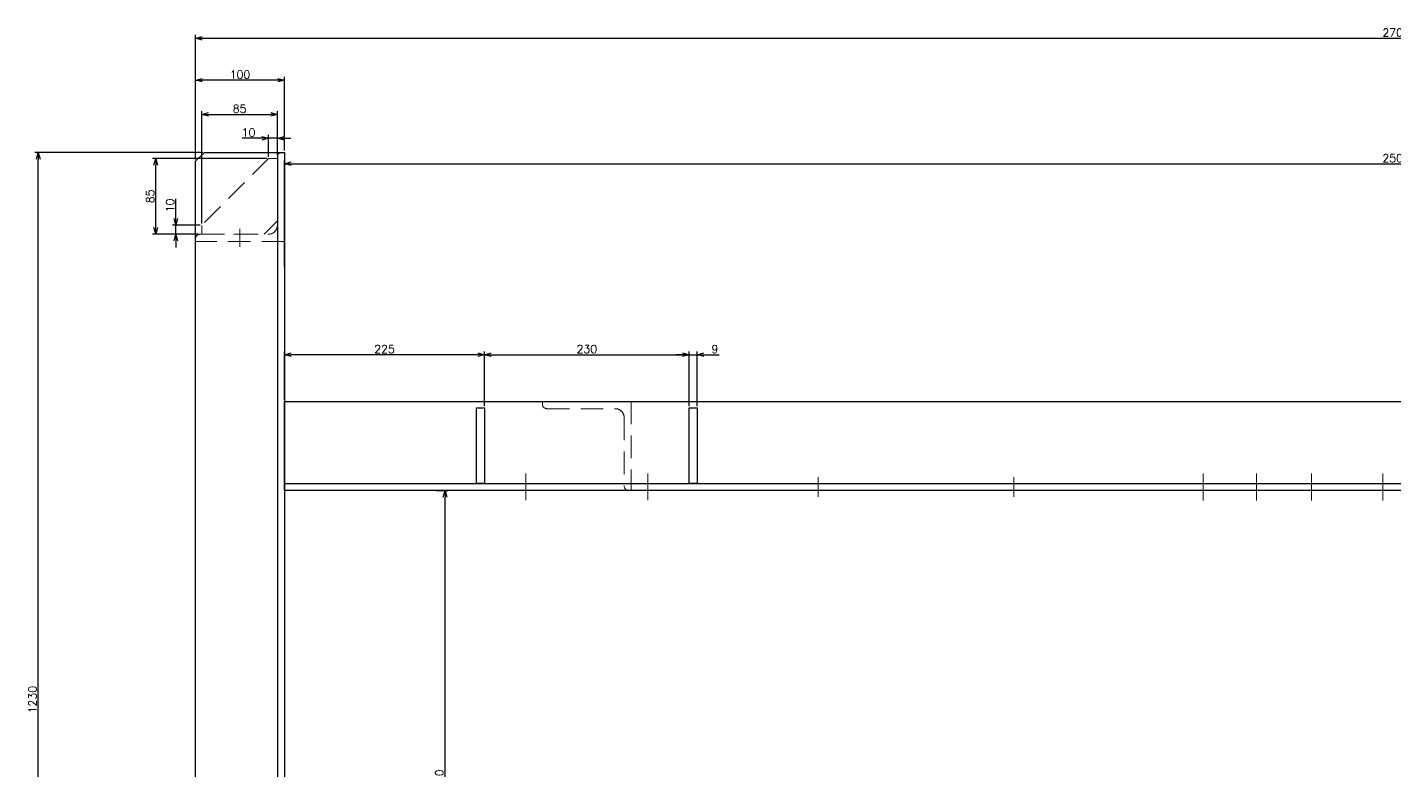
# Model space of a CAD drawing. Header units: millimetres. Extents: x -8731 to 85711, y -14522 to 31379.
# Drawn here: x -4852 to -3314, y -11691 to -10855 of the extents above; entities that cross this region are included whole.
import ezdxf

# ---------------------------------------------------------------- set-up
doc = ezdxf.new("R2010")
doc.units = ezdxf.units.MM
doc.header["$LTSCALE"] = 4
doc.header["$PDMODE"] = 99
doc.header["$PDSIZE"] = 1
doc.linetypes.add('CENTER2', pattern=[28.575, 19.05, -3.175, 3.175, -3.175])
doc.linetypes.add('HIDDEN', pattern=[9.525, 6.35, -3.175])
for name, color, linetype, lineweight in [('04_HIDDEN', 2, 'HIDDEN', 13), ('05_CENTER', 4, 'CENTER2', 13), ('08_DIM', 3, 'Continuous', 13)]:
    doc.layers.add(name, color=color, linetype=linetype, lineweight=lineweight)
doc.styles.add('KSS_TXT', font='txt.shx', dxfattribs={"bigfont": 'extfont2.shx'})
doc.dimstyles.new('KSS_DIM', dxfattribs={"dimscale": 3, "dimtxt": 3, "dimasz": 2.5, "dimexe": 1.25, "dimexo": 0.625, "dimtad": 1, "dimdsep": 46, "dimtxsty": 'KSS_TXT', "dimblk": 'OPEN30', "dimcen": 0, "dimazin": 2, "dimtfac": 0.75, "dimtmove": 0, "dimatfit": 3, "dimldrblk": 'OPEN30', "dimfxl": 1, "dimtolj": 1, "dimarcsym": 0})

# ---------------------------------------------------------------- blocks, each defined once
blk = doc.blocks.new('_Open30')
at = {"color": 0, "linetype": 'ByBlock', "lineweight": -2}
for p, q in [((-1, 0.27), (0, 0)), ((0, 0), (-1, -0.27)), ((0, 0), (-1, 0))]:
    blk.add_line(p, q, dxfattribs=at)
blk = doc.blocks.new('*D813')
at = {"layer": '08_DIM', "color": 0, "lineweight": -2, "transparency": 16777216}
for p, q in [((-4562.7, -11274), (-4562.7, -11219.6)), ((-4345.2, -11223.3), (-4555.2, -11223.3)), ((-4337.7, -11281), (-4337.7, -11219.6))]:
    blk.add_line(p, q, dxfattribs=at)
at = {"layer": 'Defpoints', "color": 0, "transparency": 16777216}
for p in [(-4562.7, -11223.3), (-4562.7, -11275.9), (-4337.7, -11282.9)]:
    blk.add_point(p, dxfattribs=at)
at = {"layer": '08_DIM', "color": 0, "lineweight": -2, "transparency": 16777216, "xscale": 7.5, "yscale": 7.5, "zscale": 7.5, "rotation": 180}
blk.add_blockref('_Open30', (-4562.7, -11223.3), dxfattribs=at)
at = {"layer": '08_DIM', "color": 0, "lineweight": -2, "transparency": 16777216, "xscale": 7.5, "yscale": 7.5, "zscale": 7.5}
blk.add_blockref('_Open30', (-4337.7, -11223.3), dxfattribs=at)
at = {"layer": '08_DIM', "color": 0, "transparency": 16777216, "insert": (-4450.2, -11217), "char_height": 9, "attachment_point": 5, "style": 'KSS_TXT'}
blk.add_mtext('\\A1;225', dxfattribs=at)
blk = doc.blocks.new('*D814')
at = {"layer": '08_DIM', "color": 0, "lineweight": -2, "transparency": 16777216}
for p, q in [((-4115.2, -11223.3), (-4122.7, -11223.3)), ((-4107.7, -11281), (-4107.7, -11219.6)), ((-4107.7, -11223.3), (-4098.7, -11223.3)), ((-4098.7, -11281), (-4098.7, -11219.6)), ((-4091.2, -11223.3), (-4074, -11223.3))]:
    blk.add_line(p, q, dxfattribs=at)
at = {"layer": 'Defpoints', "color": 0, "transparency": 16777216}
for p in [(-4098.7, -11223.3), (-4107.7, -11282.9), (-4098.7, -11282.9)]:
    blk.add_point(p, dxfattribs=at)
at = {"layer": '08_DIM', "color": 0, "lineweight": -2, "transparency": 16777216, "xscale": 7.5, "yscale": 7.5, "zscale": 7.5}
blk.add_blockref('_Open30', (-4107.7, -11223.3), dxfattribs=at)
at = {"layer": '08_DIM', "color": 0, "lineweight": -2, "transparency": 16777216, "xscale": 7.5, "yscale": 7.5, "zscale": 7.5, "rotation": 180}
blk.add_blockref('_Open30', (-4098.7, -11223.3), dxfattribs=at)
at = {"layer": '08_DIM', "color": 0, "transparency": 16777216, "insert": (-4078.9, -11217), "char_height": 9, "attachment_point": 5, "style": 'KSS_TXT'}
blk.add_mtext('\\A1;9', dxfattribs=at)
blk = doc.blocks.new('*D815')
at = {"layer": '08_DIM', "color": 0, "lineweight": -2, "transparency": 16777216}
for p, q in [((-4337.7, -11281), (-4337.7, -11219.6)), ((-4330.2, -11223.3), (-4115.2, -11223.3)), ((-4107.7, -11281), (-4107.7, -11219.6))]:
    blk.add_line(p, q, dxfattribs=at)
at = {"layer": 'Defpoints', "color": 0, "transparency": 16777216}
for p in [(-4107.7, -11223.3), (-4337.7, -11282.9), (-4107.7, -11282.9)]:
    blk.add_point(p, dxfattribs=at)
at = {"layer": '08_DIM', "color": 0, "lineweight": -2, "transparency": 16777216, "xscale": 7.5, "yscale": 7.5, "zscale": 7.5, "rotation": 180}
blk.add_blockref('_Open30', (-4337.7, -11223.3), dxfattribs=at)
at = {"layer": '08_DIM', "color": 0, "lineweight": -2, "transparency": 16777216, "xscale": 7.5, "yscale": 7.5, "zscale": 7.5}
blk.add_blockref('_Open30', (-4107.7, -11223.3), dxfattribs=at)
at = {"layer": '08_DIM', "color": 0, "transparency": 16777216, "insert": (-4222.7, -11217), "char_height": 9, "attachment_point": 5, "style": 'KSS_TXT'}
blk.add_mtext('\\A1;230', dxfattribs=at)
blk = doc.blocks.new('*D1062')
at = {"layer": '08_DIM', "color": 0, "lineweight": -2, "transparency": 16777216}
for p, q in [((-4580.7, -11001), (-4580.7, -10976.2)), ((-4570.7, -10999), (-4570.7, -10976.2)), ((-4588.2, -10980), (-4610.4, -10980)), ((-4570.7, -10980), (-4580.7, -10980)), ((-4563.2, -10980), (-4555.7, -10980))]:
    blk.add_line(p, q, dxfattribs=at)
at = {"layer": 'Defpoints', "color": 0, "transparency": 16777216}
for p in [(-4580.7, -10980), (-4580.7, -11002.9), (-4570.7, -11000.9)]:
    blk.add_point(p, dxfattribs=at)
at = {"layer": '08_DIM', "color": 0, "lineweight": -2, "transparency": 16777216, "xscale": 7.5, "yscale": 7.5, "zscale": 7.5}
blk.add_blockref('_Open30', (-4580.7, -10980), dxfattribs=at)
at = {"layer": '08_DIM', "color": 0, "lineweight": -2, "transparency": 16777216, "xscale": 7.5, "yscale": 7.5, "zscale": 7.5, "rotation": 180}
blk.add_blockref('_Open30', (-4570.7, -10980), dxfattribs=at)
at = {"layer": '08_DIM', "color": 0, "transparency": 16777216, "insert": (-4603.1, -10973.6), "char_height": 9, "attachment_point": 5, "style": 'KSS_TXT'}
blk.add_mtext('\\A1;10', dxfattribs=at)
blk = doc.blocks.new('*D1063')
at = {"layer": '08_DIM', "color": 0, "lineweight": -2, "transparency": 16777216}
for p, q in [((-4684.9, -11070.4), (-4684.9, -11048.3)), ((-4657.6, -11077.9), (-4688.7, -11077.9)), ((-4684.9, -11087.9), (-4684.9, -11077.9)), ((-4659.6, -11087.9), (-4688.7, -11087.9)), ((-4684.9, -11095.4), (-4684.9, -11102.9))]:
    blk.add_line(p, q, dxfattribs=at)
at = {"layer": 'Defpoints', "color": 0, "transparency": 16777216}
for p in [(-4684.9, -11077.9), (-4655.7, -11077.9), (-4657.7, -11087.9)]:
    blk.add_point(p, dxfattribs=at)
at = {"layer": '08_DIM', "color": 0, "lineweight": -2, "transparency": 16777216, "xscale": 7.5, "yscale": 7.5, "zscale": 7.5}
for p, rotation in [((-4684.9, -11077.9), 270), ((-4684.9, -11087.9), 90)]:
    blk.add_blockref('_Open30', p, dxfattribs=dict(at, rotation=rotation))
at = {"layer": '08_DIM', "color": 0, "transparency": 16777216, "insert": (-4691.3, -11055.6), "char_height": 9, "attachment_point": 5, "rotation": 90, "style": 'KSS_TXT'}
blk.add_mtext('\\A1;10', dxfattribs=at)
blk = doc.blocks.new('*D1064')
at = {"layer": '08_DIM', "color": 0, "lineweight": -2, "transparency": 16777216}
for p, q in [((-4582.6, -11002.9), (-4711.2, -11002.9)), ((-4707.5, -11080.4), (-4707.5, -11010.4)), ((-4659.6, -11087.9), (-4711.2, -11087.9))]:
    blk.add_line(p, q, dxfattribs=at)
at = {"layer": 'Defpoints', "color": 0, "transparency": 16777216}
for p in [(-4707.5, -11002.9), (-4580.7, -11002.9), (-4657.7, -11087.9)]:
    blk.add_point(p, dxfattribs=at)
at = {"layer": '08_DIM', "color": 0, "lineweight": -2, "transparency": 16777216, "xscale": 7.5, "yscale": 7.5, "zscale": 7.5}
for p, rotation in [((-4707.5, -11002.9), 90), ((-4707.5, -11087.9), 270)]:
    blk.add_blockref('_Open30', p, dxfattribs=dict(at, rotation=rotation))
at = {"layer": '08_DIM', "color": 0, "transparency": 16777216, "insert": (-4713.8, -11045.4), "char_height": 9, "attachment_point": 5, "rotation": 90, "style": 'KSS_TXT'}
blk.add_mtext('\\A1;85', dxfattribs=at)
blk = doc.blocks.new('*D1697')
at = {"layer": '08_DIM', "color": 0, "lineweight": -2, "transparency": 16777216}
for p, q in [((-4562.7, -11124), (-4562.7, -11005)), ((-2062.7, -11274), (-2062.7, -11005)), ((-4555.2, -11008.7), (-2070.2, -11008.7))]:
    blk.add_line(p, q, dxfattribs=at)
at = {"layer": 'Defpoints', "color": 0, "transparency": 16777216}
for p in [(-2062.7, -11008.7), (-4562.7, -11125.9), (-2062.7, -11275.9)]:
    blk.add_point(p, dxfattribs=at)
at = {"layer": '08_DIM', "color": 0, "lineweight": -2, "transparency": 16777216, "xscale": 7.5, "yscale": 7.5, "zscale": 7.5, "rotation": 180}
blk.add_blockref('_Open30', (-4562.7, -11008.7), dxfattribs=at)
at = {"layer": '08_DIM', "color": 0, "lineweight": -2, "transparency": 16777216, "xscale": 7.5, "yscale": 7.5, "zscale": 7.5}
blk.add_blockref('_Open30', (-2062.7, -11008.7), dxfattribs=at)
at = {"layer": '08_DIM', "color": 0, "transparency": 16777216, "insert": (-3312.7, -11002.4), "char_height": 9, "attachment_point": 5, "style": 'KSS_TXT'}
blk.add_mtext('\\A1;2500', dxfattribs=at)
blk = doc.blocks.new('*D1698')
at = {"layer": '08_DIM', "color": 0, "lineweight": -2, "transparency": 16777216}
for p, q in [((-4662.7, -11004), (-4662.7, -10864)), ((-4655.2, -10867.7), (-1970.2, -10867.7)), ((-1962.7, -11274), (-1962.7, -10864))]:
    blk.add_line(p, q, dxfattribs=at)
at = {"layer": 'Defpoints', "color": 0, "transparency": 16777216}
for p in [(-1962.7, -10867.7), (-4662.7, -11005.9), (-1962.7, -11275.9)]:
    blk.add_point(p, dxfattribs=at)
at = {"layer": '08_DIM', "color": 0, "lineweight": -2, "transparency": 16777216, "xscale": 7.5, "yscale": 7.5, "zscale": 7.5, "rotation": 180}
blk.add_blockref('_Open30', (-4662.7, -10867.7), dxfattribs=at)
at = {"layer": '08_DIM', "color": 0, "lineweight": -2, "transparency": 16777216, "xscale": 7.5, "yscale": 7.5, "zscale": 7.5}
blk.add_blockref('_Open30', (-1962.7, -10867.7), dxfattribs=at)
at = {"layer": '08_DIM', "color": 0, "transparency": 16777216, "insert": (-3312.7, -10861.4), "char_height": 9, "attachment_point": 5, "style": 'KSS_TXT'}
blk.add_mtext('\\A1;2700', dxfattribs=at)
blk = doc.blocks.new('*D1699')
at = {"layer": '08_DIM', "color": 0, "lineweight": -2, "transparency": 16777216}
for p, q in [((-4655.7, -11076), (-4655.7, -10949.5)), ((-4648.2, -10953.3), (-4578.2, -10953.3)), ((-4570.7, -10999), (-4570.7, -10949.5))]:
    blk.add_line(p, q, dxfattribs=at)
at = {"layer": 'Defpoints', "color": 0, "transparency": 16777216}
for p in [(-4570.7, -10953.3), (-4570.7, -11000.9), (-4655.7, -11077.9)]:
    blk.add_point(p, dxfattribs=at)
at = {"layer": '08_DIM', "color": 0, "lineweight": -2, "transparency": 16777216, "xscale": 7.5, "yscale": 7.5, "zscale": 7.5, "rotation": 180}
blk.add_blockref('_Open30', (-4655.7, -10953.3), dxfattribs=at)
at = {"layer": '08_DIM', "color": 0, "lineweight": -2, "transparency": 16777216, "xscale": 7.5, "yscale": 7.5, "zscale": 7.5}
blk.add_blockref('_Open30', (-4570.7, -10953.3), dxfattribs=at)
at = {"layer": '08_DIM', "color": 0, "transparency": 16777216, "insert": (-4613.2, -10946.9), "char_height": 9, "attachment_point": 5, "style": 'KSS_TXT'}
blk.add_mtext('\\A1;85', dxfattribs=at)
blk = doc.blocks.new('*D1701')
at = {"layer": '08_DIM', "color": 0, "lineweight": -2, "transparency": 16777216}
for p, q in [((-4654.6, -10995.9), (-4843.3, -10995.9)), ((-4839.6, -12218.4), (-4839.6, -11003.4)), ((-4674.6, -12225.9), (-4843.3, -12225.9))]:
    blk.add_line(p, q, dxfattribs=at)
at = {"layer": 'Defpoints', "color": 0, "transparency": 16777216}
for p in [(-4839.6, -10995.9), (-4652.7, -10995.9), (-4672.7, -12225.9)]:
    blk.add_point(p, dxfattribs=at)
at = {"layer": '08_DIM', "color": 0, "lineweight": -2, "transparency": 16777216, "xscale": 7.5, "yscale": 7.5, "zscale": 7.5}
for p, rotation in [((-4839.6, -10995.9), 90), ((-4839.6, -12225.9), 270)]:
    blk.add_blockref('_Open30', p, dxfattribs=dict(at, rotation=rotation))
at = {"layer": '08_DIM', "color": 0, "transparency": 16777216, "insert": (-4846, -11610.9), "char_height": 9, "attachment_point": 5, "rotation": 90, "style": 'KSS_TXT'}
blk.add_mtext('\\A1;1230', dxfattribs=at)
blk = doc.blocks.new('A$C448B04A9_1_1_1')
at = {"color": 0}
for p, q in [((3, 100), (0, 100)), ((0, 0), (0, 100)), ((8, 18), (8, 95)), ((0, 0), (100, 0)), ((95, 8), (18, 8)), ((100, 3), (100, 0))]:
    blk.add_line(p, q, dxfattribs=at)
for centre, radius, start, end in [((3, 95), 5, 0, 90), ((18, 18), 10, 180, 270), ((95, 3), 5, 0, 90)]:
    blk.add_arc(centre, radius, start, end, dxfattribs=at)
blk = doc.blocks.new('A$C27AD2B2D_1_1_1')
at = {"color": 0}
for p, q in [((42, 1230), (42, 16)), ((50, 858), (2550, 858))]:
    blk.add_line(p, q, dxfattribs=at)
for points in [[(-40, 1230), (50, 1230), (50, 16), (-50, 16), (-50, 1220)], [(50, 950), (2550, 950), (2550, 850), (50, 850)], [(266, 943), (275, 943), (275, 858), (266, 858)], [(505, 943), (514, 943), (514, 858), (505, 858)]]:
    blk.add_lwpolyline(points, close=True, dxfattribs=at)
at = {"layer": '04_HIDDEN'}
blk.add_lwpolyline([(42, 1153), (42, 1223), (32, 1223), (-43, 1148), (-43, 1138), (27, 1138)], close=True, dxfattribs=at)
at = {"layer": '05_CENTER'}
for p, q in [((0, 1123.8), (0, 1144.2)), ((321.5, 869), (321.5, 839.3)), ((458.5, 869), (458.5, 839.3)), ((650, 843), (650, 865)), ((870, 843), (870, 865)), ((1083, 838.7), (1083, 869.1)), ((1143, 838.7), (1143, 869.1)), ((1205, 838.7), (1205, 869.1)), ((1285, 838.7), (1285, 869.1))]:
    blk.add_line(p, q, dxfattribs=at)
at = {"layer": '04_HIDDEN', "xscale": -1}
blk.add_blockref('A$C448B04A9_1_1_1', (50, 1130), dxfattribs=at)
at = {"layer": '04_HIDDEN', "rotation": 180}
blk.add_blockref('A$C448B04A9_1_1_1', (440, 950), dxfattribs=at)
blk = doc.blocks.new('*D2885')
at = {"layer": '08_DIM', "color": 0, "lineweight": -2, "transparency": 16777216}
for p, q in [((-4391.6, -11375.9), (-4378.5, -11375.9)), ((-4382.2, -12018.4), (-4382.2, -11383.4)), ((-4390.1, -12025.9), (-4378.5, -12025.9))]:
    blk.add_line(p, q, dxfattribs=at)
at = {"layer": 'Defpoints', "color": 0, "transparency": 16777216}
for p in [(-4393.4, -11375.9), (-4382.2, -11375.9), (-4392, -12025.9)]:
    blk.add_point(p, dxfattribs=at)
at = {"layer": '08_DIM', "color": 0, "lineweight": -2, "transparency": 16777216, "xscale": 7.5, "yscale": 7.5, "zscale": 7.5}
for p, rotation in [((-4382.2, -11375.9), 90), ((-4382.2, -12025.9), 270)]:
    blk.add_blockref('_Open30', p, dxfattribs=dict(at, rotation=rotation))
at = {"layer": '08_DIM', "color": 0, "transparency": 16777216, "insert": (-4388.6, -11700.9), "char_height": 9, "attachment_point": 5, "rotation": 90, "style": 'KSS_TXT'}
blk.add_mtext('\\A1;650', dxfattribs=at)
blk = doc.blocks.new('*D2926')
at = {"layer": '08_DIM', "color": 0, "lineweight": -2, "transparency": 16777216}
for p, q in [((-4662.7, -11004), (-4662.7, -10911.1)), ((-4570.2, -10914.8), (-4655.2, -10914.8)), ((-4562.7, -10994), (-4562.7, -10911.1))]:
    blk.add_line(p, q, dxfattribs=at)
at = {"layer": 'Defpoints', "color": 0, "transparency": 16777216}
for p in [(-4662.7, -10914.8), (-4662.7, -11005.9), (-4562.7, -10995.9)]:
    blk.add_point(p, dxfattribs=at)
at = {"layer": '08_DIM', "color": 0, "lineweight": -2, "transparency": 16777216, "xscale": 7.5, "yscale": 7.5, "zscale": 7.5, "rotation": 180}
blk.add_blockref('_Open30', (-4662.7, -10914.8), dxfattribs=at)
at = {"layer": '08_DIM', "color": 0, "lineweight": -2, "transparency": 16777216, "xscale": 7.5, "yscale": 7.5, "zscale": 7.5}
blk.add_blockref('_Open30', (-4562.7, -10914.8), dxfattribs=at)
at = {"layer": '08_DIM', "color": 0, "transparency": 16777216, "insert": (-4612.7, -10908.5), "char_height": 9, "attachment_point": 5, "style": 'KSS_TXT'}
blk.add_mtext('\\A1;100', dxfattribs=at)

msp = doc.modelspace()

# ---------------------------------------------------------------- block references
msp.add_blockref('A$C27AD2B2D_1_1_1', (-4612.74462, -12225.91809))

# ---------------------------------------------------------------- dimensions: what is measured, and where the dimension line sits
at = {"layer": '08_DIM', "color": 6}
for base, p1, p2, picture, middle in [((-1962.74462, -10867.73011), (-4662.74462, -11005.91809), (-1962.74462, -11275.91809), '*D1698', (-3312.74462, -10861.35511)), ((-2062.74462, -11008.73869), (-4562.74462, -11125.91809), (-2062.74462, -11275.91809), '*D1697', (-3312.74462, -11002.35744))]:
    dim = msp.add_linear_dim(base=base, p1=p1, p2=p2, dimstyle='KSS_DIM', override={"dimscale": 3}, dxfattribs=at)
    dim.commit()
    dim.dimension.update_dxf_attribs({"geometry": picture, "text_midpoint": middle})
at = {"layer": '08_DIM'}
dim = msp.add_linear_dim(base=(-4662.74462, -10914.83048), p1=(-4562.74462, -10995.91809), p2=(-4662.74462, -11005.91809), dimstyle='KSS_DIM', override={"dimscale": 3}, dxfattribs=at)
dim.commit()
dim.dimension.update_dxf_attribs({"geometry": '*D2926', "text_midpoint": (-4612.74462, -10908.45548)})
for base, p1, p2, angle, picture, middle in [((-4570.74462, -10953.25904), (-4655.74462, -11077.91809), (-4570.74462, -11000.91809), 180, '*D1699', (-4613.24462, -10946.87779)), ((-4707.46862, -11002.91809), (-4657.74462, -11087.91809), (-4580.74462, -11002.91809), 90, '*D1064', (-4713.84987, -11045.41809)), ((-4684.91943, -11077.91809), (-4657.74462, -11087.91809), (-4655.74462, -11077.91809), 90, '*D1063', (-4691.29443, -11055.60559))]:
    dim = msp.add_linear_dim(base=base, p1=p1, p2=p2, angle=angle, dimstyle='KSS_DIM', dxfattribs=at)
    dim.commit()
    dim.dimension.update_dxf_attribs({"geometry": picture, "text_midpoint": middle})
dim = msp.add_linear_dim(base=(-4580.74462, -10979.98001), p1=(-4570.74462, -11000.91809), p2=(-4580.74462, -11002.91809), dimstyle='KSS_DIM', dxfattribs=at)
dim.commit()
dim.dimension.update_dxf_attribs({"geometry": '*D1062', "text_midpoint": (-4603.05712, -10973.60501)})
at = {"layer": '08_DIM', "color": 6}
for base, p1, p2, override, picture, middle in [((-4839.57908, -10995.91809), (-4672.74462, -12225.91809), (-4652.74462, -10995.91809), {"dimscale": 3}, '*D1701', (-4845.95408, -11610.91809)), ((-4382.21831, -11375.91809), (-4391.99758, -12025.91809), (-4393.43024, -11375.91809), {"dimscale": 3, "dimarcsym": 1}, '*D2885', (-4388.59956, -11700.91809))]:
    dim = msp.add_linear_dim(base=base, p1=p1, p2=p2, angle=90, dimstyle='KSS_DIM', override=override, dxfattribs=at)
    dim.commit()
    dim.dimension.update_dxf_attribs({"geometry": picture, "text_midpoint": middle})
at = {"layer": '08_DIM', "color": 1}
for base, p1, p2, picture, middle in [((-4562.74462, -11223.33919), (-4337.74462, -11282.91809), (-4562.74462, -11275.91809), '*D813', (-4450.24462, -11216.95794)), ((-4107.74462, -11223.33919), (-4337.74462, -11282.91809), (-4107.74462, -11282.91809), '*D815', (-4222.74462, -11216.96419)), ((-4098.74462, -11223.33919), (-4107.74462, -11282.91809), (-4098.74462, -11282.91809), '*D814', (-4078.86962, -11216.96419))]:
    dim = msp.add_linear_dim(base=base, p1=p1, p2=p2, dimstyle='KSS_DIM', dxfattribs=at)
    dim.commit()
    dim.dimension.update_dxf_attribs({"geometry": picture, "text_midpoint": middle})

doc.saveas('drawing.dxf')
